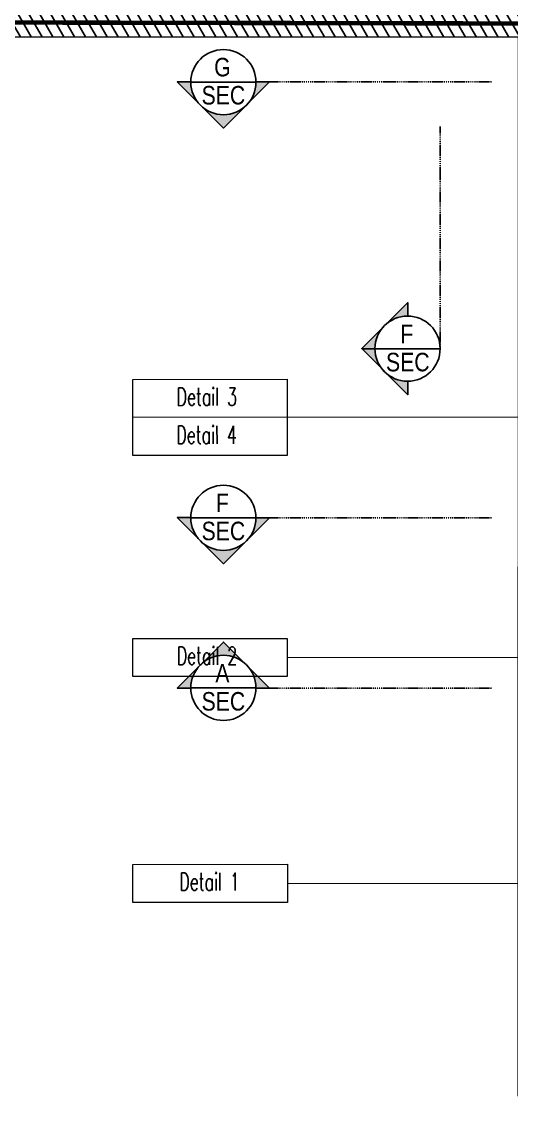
# Model space of a CAD drawing. Header units: millimetres. Extents: x 1734 to 22014, y 983 to 3953.
# Drawn here: x 2633 to 2964, y 1385 to 2117 of the extents above; entities that cross this region are included whole.
import ezdxf
from ezdxf.enums import TextEntityAlignment as Align

# ---------------------------------------------------------------- set-up
doc = ezdxf.new("R2010")
doc.units = ezdxf.units.MM
doc.linetypes.add('DASHDOT', pattern=[25.4, 12.7, -6.35, 0, -6.35])
for name, color, linetype in [('LAY_sec', 3, 'Continuous'), ('SURVEY_leaseline', 30, 'Continuous'), ('SURVEY_walls', 6, 'Continuous'), ('SURVEY_walls_patt', 8, 'Continuous')]:
    doc.layers.add(name, color=color, linetype=linetype)
doc.layers.add('LD_text', color=7, linetype='Continuous', lineweight=9)
doc.styles.add('SIMPLEX', font='SIMPLEX.SHX', dxfattribs={"width": 0.65})
doc.styles.add('Standard 1-50', font='Arial Narrow.ttf', dxfattribs={"height": 0.125})

msp = doc.modelspace()

# ---------------------------------------------------------------- hatches: boundary and pattern name
at = {"layer": 'LAY_sec'}
h = msp.add_hatch(color=144, dxfattribs=at)
edge = h.paths.add_edge_path()
edge.add_line((2754.115720763733, 2060.312037338046), (2738.572017315837, 2075.881021991036))
edge.add_line((2738.572017316019, 2075.881021991763), (2747.684712679846, 2075.873617298241))
edge.add_ellipse((2769.684705416723, 2075.855740786123), major_axis=(-15.56898465295228, -15.5437034478966), ratio=0.9999999999999939, start_angle=314.9999999999984, end_angle=359.9999999999982)
edge = h.paths.add_edge_path()
edge.add_line((2769.659424211812, 2044.743052685782), (2754.115720763915, 2060.312037338772))
edge.add_ellipse((2769.684705416723, 2075.855740786123), major_axis=(15.54370344789678, -15.56898465295247), ratio=0.9999999999999942, start_angle=-89.99999999999939, end_angle=-9.414441857132009e-13)
edge.add_line((2785.228408864437, 2060.286756132405), (2769.659424211448, 2044.743052684509))
edge = h.paths.add_edge_path()
edge.add_line((2790.560847850473, 2065.610536206143), (2789.434546674671, 2066.163281331448))
edge.add_ellipse((2769.684705416723, 2075.855740786123), major_axis=(-15.56898465295248, -15.54370344789678), ratio=0.9999999999999996, start_angle=108.9065353976705, end_angle=135)
edge.add_line((2791.6846981536, 2075.837864274006), (2800.797393517427, 2075.830459580484))
edge.add_line((2800.797393517427, 2075.830459580484), (2790.560847850113, 2065.610536205416))
edge = h.paths.add_edge_path()
edge.add_ellipse((2769.684705416723, 2075.855740786123), major_axis=(-15.56898465295312, -15.54370344789745), ratio=0.999999999999957, start_angle=90.0000000000051, end_angle=108.906535397676)
edge.add_line((2789.434546674493, 2066.163281331265), (2790.560847850116, 2065.61053620596))
edge.add_line((2790.560847850473, 2065.610536206143), (2785.228408864616, 2060.286756133315))
h = msp.add_hatch(color=144, dxfattribs=at)
edge = h.paths.add_edge_path()
edge.add_line((2878.655495610063, 1911.335726497262), (2894.224480263052, 1926.879429945159))
edge.add_line((2894.22448026378, 1926.879429944978), (2894.217075570261, 1917.766734581148))
edge.add_ellipse((2894.199199058141, 1895.766741844274), major_axis=(-15.54370344789795, 15.56898465295091), ratio=0.9999999999999939, start_angle=314.9999999999984, end_angle=359.9999999999982)
edge = h.paths.add_edge_path()
edge.add_line((2863.086510957801, 1895.792023049182), (2878.65549561079, 1911.335726497079))
edge.add_ellipse((2894.199199058141, 1895.766741844274), major_axis=(-15.5689846529511, -15.54370344789814), ratio=0.9999999999999942, start_angle=-89.99999999999939, end_angle=-9.414441857132009e-13)
edge.add_line((2878.630214404424, 1880.223038396558), (2863.086510956527, 1895.792023049547))
edge = h.paths.add_edge_path()
edge.add_line((2883.953994478161, 1874.89059941052), (2884.506739603468, 1876.016900586322))
edge.add_ellipse((2894.199199058141, 1895.766741844274), major_axis=(-15.54370344789816, 15.56898465295114), ratio=0.9999999999999993, start_angle=108.9065353976705, end_angle=135)
edge.add_line((2894.181322546025, 1873.766749107397), (2894.173917852506, 1864.654053743567))
edge.add_line((2894.173917852502, 1864.654053743569), (2883.953994477433, 1874.890599410884))
edge = h.paths.add_edge_path()
edge.add_ellipse((2894.199199058141, 1895.766741844274), major_axis=(-15.54370344789882, 15.56898465295177), ratio=0.999999999999957, start_angle=90.0000000000051, end_angle=108.906535397676)
edge.add_line((2884.506739603283, 1876.016900586505), (2883.953994477975, 1874.890599410884))
edge.add_line((2883.953994478161, 1874.89059941052), (2878.630214405333, 1880.223038396375))
h = msp.add_hatch(color=144, dxfattribs=at)
edge = h.paths.add_edge_path()
edge.add_line((2754.115720763733, 1766.107321975006), (2738.572017315837, 1781.676306627995))
edge.add_line((2738.572017316023, 1781.676306628724), (2747.684712679849, 1781.668901935202))
edge.add_ellipse((2769.684705416727, 1781.651025423084), major_axis=(-15.56898465295228, -15.5437034478966), ratio=0.9999999999999939, start_angle=314.9999999999984, end_angle=359.9999999999982)
edge = h.paths.add_edge_path()
edge.add_line((2769.659424211812, 1750.538337322743), (2754.115720763915, 1766.107321975733))
edge.add_ellipse((2769.684705416727, 1781.651025423084), major_axis=(15.54370344789678, -15.56898465295247), ratio=0.9999999999999942, start_angle=-89.99999999999939, end_angle=-9.414441857132009e-13)
edge.add_line((2785.228408864434, 1766.082040769365), (2769.659424211444, 1750.538337321468))
edge = h.paths.add_edge_path()
edge.add_line((2790.560847850476, 1771.405820843103), (2789.434546674674, 1771.958565968409))
edge.add_ellipse((2769.684705416727, 1781.651025423084), major_axis=(-15.56898465295248, -15.54370344789678), ratio=0.9999999999999996, start_angle=108.9065353976705, end_angle=135)
edge.add_line((2791.6846981536, 1781.633148910968), (2800.797393517427, 1781.625744217446))
edge.add_line((2800.79739351743, 1781.625744217445), (2790.560847850116, 1771.405820842377))
edge = h.paths.add_edge_path()
edge.add_ellipse((2769.684705416727, 1781.651025423084), major_axis=(-15.56898465295312, -15.54370344789745), ratio=0.999999999999957, start_angle=90.0000000000051, end_angle=108.906535397676)
edge.add_line((2789.434546674493, 1771.958565968226), (2790.560847850116, 1771.405820842921))
edge.add_line((2790.560847850476, 1771.405820843103), (2785.228408864619, 1766.082040770276))
h = msp.add_hatch(color=144, dxfattribs=at)
edge = h.paths.add_edge_path()
edge.add_line((2754.115720763737, 1682.126743524913), (2738.572017315841, 1666.557758871924))
edge.add_line((2738.572017316023, 1666.557758871197), (2747.684712679853, 1666.565163564718))
edge.add_ellipse((2769.684705416727, 1666.583040076833), major_axis=(-15.56898465295086, 15.54370344789801), ratio=0.9999999999999939, start_angle=1.8189894035458565e-12, end_angle=45.00000000000159, ccw=False)
edge = h.paths.add_edge_path()
edge.add_line((2769.659424211815, 1697.695728177173), (2754.115720763919, 1682.126743524184))
edge.add_ellipse((2769.684705416727, 1666.583040076833), major_axis=(15.54370344789818, 15.56898465295105), ratio=0.9999999999999942, start_angle=360.00000000000097, end_angle=449.9999999999994, ccw=False)
edge.add_line((2785.228408864441, 1682.15202473055), (2769.659424211452, 1697.695728178447))
edge = h.paths.add_edge_path()
edge.add_line((2790.560847850484, 1676.828244656811), (2789.434546674682, 1676.275499531506))
edge.add_ellipse((2769.684705416727, 1666.583040076833), major_axis=(-15.56898465295107, 15.5437034478982), ratio=0.9999999999999996, start_angle=225, end_angle=251.0934646023295, ccw=False)
edge.add_line((2791.6846981536, 1666.600916588948), (2800.79739351743, 1666.60832128247))
edge.add_line((2800.79739351743, 1666.608321282471), (2790.560847850116, 1676.828244657539))
edge = h.paths.add_edge_path()
edge.add_ellipse((2769.684705416727, 1666.583040076833), major_axis=(-15.56898465295171, 15.54370344789887), ratio=0.999999999999957, start_angle=251.093464602324, end_angle=269.9999999999949, ccw=False)
edge.add_line((2789.434546674493, 1676.27549953169), (2790.560847850113, 1676.828244656995))
edge.add_line((2790.560847850484, 1676.828244656811), (2785.22840886463, 1682.152024729639))
at = {"layer": 'SURVEY_walls_patt'}
h = msp.add_hatch(dxfattribs=at)
h.set_pattern_fill('ANSI31', color=144, scale=2, angle=-105.0254139354689, style=0)
h.set_pattern_definition([(299.974586064531, (20741.69048663433, 57719.27761822823), (5.500669066013499, 3.172560452726184), [])])
edge = h.paths.add_edge_path()
edge.add_line((2424.100346429284, 2126.387948375123), (2424.091475256304, 2106.387950389017))
edge.add_line((2424.091475256304, 2106.387950389017), (2969.091421684447, 2106.146211914785))
edge.add_line((2969.091421684447, 2106.146211914785), (2968.774278546138, 1391.146282325448))
edge.add_line((2968.774278546138, 1391.146282325448), (2988.774276579075, 1391.137411188831))
edge.add_line((2988.774276579075, 1391.137411188831), (2989.100290792649, 2126.137338809584))
edge.add_line((2989.100290792649, 2126.137338809584), (2424.100348766227, 2126.388014633978))

# ---------------------------------------------------------------- linework, layer by layer
at = {"layer": 'LAY_sec', "color": 144}
for p, q in [((2747.684236014054, 2075.735916785189), (2791.684221906016, 2075.700681922473)), ((2916.061750571829, 1895.749600869603), (2863.128864251459, 1895.749600869598)), ((2747.684236014058, 1781.53120142215), (2791.684221906016, 1781.495966559435)), ((2747.684236014058, 1666.702864077768), (2791.68422190602, 1666.738098940481))]:
    msp.add_line(p, q, dxfattribs=at)
for points in [[(2747.684712679482, 2075.873617298244), (2738.572017316019, 2075.881021991763), (2769.659424211812, 2044.743052685782), (2800.797393517427, 2075.830459580484), (2791.6846981536, 2075.837864274006)], [(2894.217075570257, 1917.766734581513), (2894.22448026378, 1926.879429944978), (2863.086510957801, 1895.792023049182), (2894.173917852502, 1864.654053743569), (2894.181322546025, 1873.766749107397)], [(2747.684712679486, 1781.668901935203), (2738.572017316023, 1781.676306628724), (2769.659424211812, 1750.538337322743), (2800.79739351743, 1781.625744217445), (2791.6846981536, 1781.633148910968)], [(2747.684712679489, 1666.565163564717), (2738.572017316023, 1666.557758871197), (2769.659424211815, 1697.695728177173), (2800.79739351743, 1666.608321282471), (2791.6846981536, 1666.600916588948)]]:
    msp.add_lwpolyline(points, dxfattribs=at)
at = {"layer": 'LAY_sec', "color": 144, "linetype": 'DASHDOT', "ltscale": 0.05}
for points in [[(2950.797393515735, 2075.830459580488), (2800.797393515732, 2075.830459580488)], [(2916.061750571895, 2045.74960086955), (2916.061750571898, 1895.749600869549)], [(2950.797393515735, 1781.62574421745), (2800.797393515732, 1781.625744217449)], [(2950.797393515732, 1666.608321282471), (2800.797393515735, 1666.608321282469)]]:
    msp.add_lwpolyline(points, dxfattribs=at)
at = {"layer": 'LAY_sec', "color": 144}
for centre in [(2769.684228960217, 2075.718299353833), (2894.061757625848, 1895.767218300777), (2769.684228960221, 1781.513583990792), (2769.684228960225, 1666.720481509125)]:
    msp.add_circle(centre, 22, dxfattribs=at)
at = {"layer": 'LD_text', "extrusion": (-4.512150108986299e-12, 1.017265279930244e-08, 1)}
msp.add_line((3062.410414892425, 1849.483768591072), (2708.450004905299, 1849.326767016947), dxfattribs=at)
at = {"layer": 'LD_text'}
for p, q in [((2812.863507489061, 1687.321109035719), (3153.494139673719, 1687.472198095224)), ((2812.94340788224, 1534.759502094792), (3115.441677810313, 1534.893677282778))]:
    msp.add_line(p, q, dxfattribs=at)
at = {"layer": 'LD_text', "extrusion": (-4.512150108986299e-12, 1.017265279930244e-08, 1)}
for points, elevation in [([(2812.78366879456, 1875.078311261327), (2812.806472285396, 1823.667788715503), (2708.461406650717, 1823.621505744034), (2708.438603159882, 1875.032028289858)], 1.880033818033506e-05), ([(2708.438603159882, 1875.032028289858), (2812.78366879456, 1875.078311261327)], 1.880033818033504e-05)]:
    msp.add_lwpolyline(points, dxfattribs=dict(at, elevation=elevation))
for points, elevation in [([(2708.512740981676, 1700.127456700701), (2812.857806616352, 1700.17373967217), (2812.86920836177, 1674.468478399257), (2708.524142727096, 1674.422195427788)], 1.715183974077235e-05), ([(2708.592641374858, 1547.565849759776), (2812.937707009534, 1547.612132731245), (2812.949108754952, 1521.906871458332), (2708.604043120276, 1521.860588486861)], 1.559988312233609e-05)]:
    msp.add_lwpolyline(points, close=True, dxfattribs=dict(at, elevation=elevation))
at = {"layer": 'SURVEY_leaseline', "color": 144, "linetype": 'DASHDOT', "ltscale": 0.02, "const_width": 3}
msp.add_lwpolyline([(4337.689448780347, 1362.532933495659), (4337.297701489999, 1357.17801599135), (4093.236231881292, 1356.544269530134), (2978.772948861028, 1355.051680784032), (2979.095481163469, 2115.296100759279), (2413.129986077824, 2116.392813393464), (2415.718347877661, 3596.496011093981)], dxfattribs=at)
at = {"layer": 'SURVEY_walls', "color": 144}
msp.add_lwpolyline([(2424.100346429284, 2126.387948375123), (2424.091475256304, 2106.387950389017), (2969.091421684447, 2106.146211914785), (2968.774278546138, 1391.146282325448), (2988.774276579075, 1391.137411188831), (2989.100290792649, 2126.137338809584), (2424.100348766227, 2126.388014633978)], dxfattribs=at)

# ---------------------------------------------------------------- texts
at = {"layer": 'LAY_sec', "color": 144, "style": 'Standard 1-50'}
for tag, text, p in [('G', 'N', (2769.014735985347, 2092.107021439771)), ('SEC', 'SHEET', (2769.692894589942, 2073.131371135754)), ('F', 'N', (2893.541071615047, 1911.931619933591)), ('SEC', 'SHEET', (2894.219230219642, 1892.955969629572)), ('F', 'N', (2769.014735985351, 1797.902306076732)), ('SEC', 'SHEET', (2769.692894589945, 1778.926655772714)), ('A', 'N', (2769.014735985351, 1682.884883141754)), ('SEC', 'SHEET', (2769.692894589945, 1663.909232837736))]:
    msp.add_attdef(tag, text=text, height=12.5, rotation=0.04588202572221669, dxfattribs=at).set_placement(p, align=Align.TOP_CENTER)
at = {"layer": 'LD_text', "extrusion": (-4.512150108986299e-12, 1.017265279930244e-08, 1), "char_height": 12, "width": 84.34507589923682, "attachment_point": 1, "style": 'SIMPLEX'}
for s, insert, text_direction in [('\\pi19.701,t21.321;Detail 3', (2718.44116041762, 1869.268902616368, -3.346306593167504e-06), (0.999999901628663, 0.000443556833614689, 4.1359030627651384e-25)), ('\\pi19.515,t21.135;Detail 4', (2718.452562163038, 1843.563641343455, -3.084815843676424e-06), (0.999999901628663, 0.000443556833614689, 4.1359030627651384e-25)), ('\\pi19.701,t21.321;Detail 2', (2718.515298239416, 1694.364331027213, -3.21556121842196e-06), (0.9999999016286628, 0.0004435568336146889, 4.1359030627651384e-25)), ('\\pi21.373,t22.993;Detail 1', (2718.595198632598, 1541.802724086286, -3.215561218421953e-06), (0.9999999016286628, 0.0004435568336146889, 4.1359030627651384e-25))]:
    msp.add_mtext(s, dxfattribs=dict(at, insert=insert, text_direction=text_direction))

doc.saveas('drawing.dxf')
